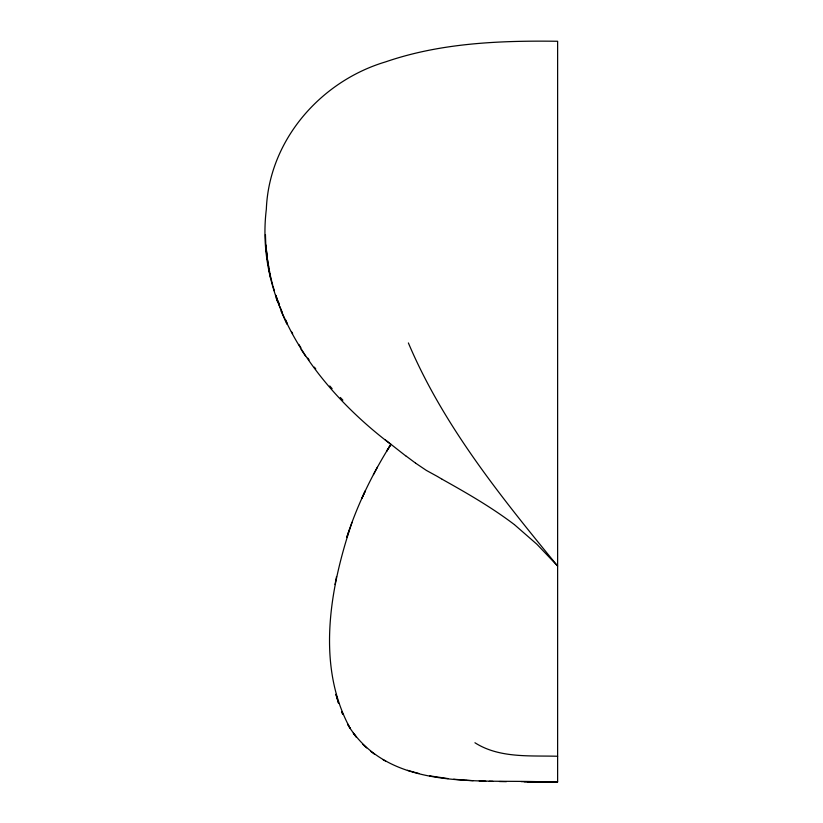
<?xml version="1.0" encoding="UTF-8"?>
<svg xmlns="http://www.w3.org/2000/svg" width="823" height="823" viewBox="0 0 823 823"><rect width="100%" height="100%" fill="white"/><g stroke="black" fill="none" stroke-linecap="round" stroke-linejoin="round"><path stroke-width="1.23" d="M351.997 522.389C330.157 587.231 315.672 665.323 350.197 728.458C391.861 790.43 477.741 779.432 542.439 781.809M336.545 576.511L335.023 584.536M349.219 530.053L346.792 537.378C357.357 504.592 372.624 473.431 390.935 444.286L386.759 451.076L390.781 444.523M365.34 490.745L361.863 498.327L365.062 491.362M373.426 474.645L377.428 467.155M557.624 756.255C529.93 755.483 499.345 758.364 474.943 742.758M524.189 781.768L557.624 781.85L557.624 41.263C499.798 40.522 440.747 42.878 385.586 61.879C320.579 81.24 269.039 140.239 266.333 209.237C254.698 304.675 317.966 388.929 390.092 443.751M546.956 781.85L557.624 781.85L527.43 781.685M542.573 781.829L546.986 781.85L543.17 781.819M542.851 781.819L546.986 781.85M547.388 781.85L543.561 781.819L547.202 781.85M535.382 781.778L521.01 781.593M479.243 780.976L485.786 781.243M499.468 781.531L506.382 781.655M489.243 781.305L492.936 781.387M466.456 780.235L453.668 779.227M466.836 780.266L473.143 780.667M448.124 778.609L429.688 775.863M418.876 773.497L407.467 770.307M383.014 759.67L385.73 761.162M437.682 476.63L441.889 479.109M437.466 476.496L426.365 470.406L415.666 463.195M442.136 479.253C466.919 493.131 491.64 507.328 514.293 524.549M415.564 463.123L406.284 456.199M370.576 751.265L374.763 754.403M406.037 456.137L385.185 439.76M514.653 524.837L536.925 544.27L557.624 566.029C501.032 496.876 443.463 425.892 408.373 342.934M362.871 744.373L366.616 747.901M340.331 397.478L342.872 400.132M329.766 385.956L332.111 388.631M314.396 367.14L315.765 368.941M356.143 736.852L353.293 733.077L356.308 737.058M305.58 356.153L301.074 349.322M307.812 358.098L309.098 359.908M298.821 344.426L300.848 347.615M350.197 728.458L347.563 724.003L350.125 728.324M291.435 331.535L292.628 333.696M285.488 319.633L287.042 322.894M286.908 324.149L281.106 311.166M276.189 297.926L277.372 301.331M279.871 306.547L282.094 312.01M342.697 714.086L341.771 711.772L342.738 714.22M278.297 301.702L279.522 304.994M277.351 299.737L279.378 305.23M277.433 299.953L279.429 305.456M275.849 295.323L276.95 298.636L275.9 295.436M337.975 701.361L338.592 703.315L335.938 694.293L337.368 699.396M273.102 286.486L274.419 290.91M271.333 279.82L272.773 285.375M269.841 272.917L270.345 275.149M269.8 273.123L271.045 278.709M270.623 278.236L268.627 268.319M268.73 267.321L267.249 258.34L269.553 272.012M268.946 268.442L269.584 271.796M267.115 257.218L265.891 244.966L267.125 257.414M267.064 258.268L266.055 248.176M265.788 244.76L265.438 234.545"/></g></svg>
